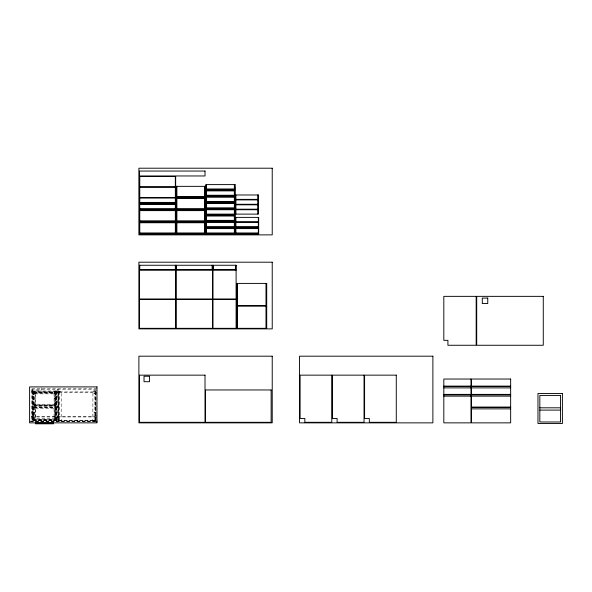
<?xml version="1.0" encoding="UTF-8"?>
<svg xmlns="http://www.w3.org/2000/svg" width="592" height="592" viewBox="0 0 592 592"><rect width="100%" height="100%" fill="white"/><g stroke="black" fill="none" stroke-linecap="round" stroke-linejoin="round"><path stroke-width="0.44" stroke-dasharray="2.96 2.22" d="M53.539 421.053L53.976 420.401M53.865 421.053L54.301 420.401M35.231 404.195L34.462 405.046L55.063 405.046L55.063 393.021L34.462 393.021L35.231 393.872L35.231 404.195L54.301 404.195L55.063 405.046M54.301 404.195L54.301 393.872L55.063 393.021M35.231 418.625L34.462 419.469L55.063 419.469L55.063 407.451L34.462 407.451L35.231 408.295L35.231 418.625L54.301 418.625L55.063 419.469M54.301 418.625L54.301 408.295L55.063 407.451M96.977 388.707L31.346 388.707L31.406 421.053M31.406 389.358L96.052 389.358L95.993 421.053M96.511 390.454L93.943 390.454L93.943 393.458L96.511 393.458M32.39 391.001L57.143 391.001M32.39 391.216L35.446 391.216L35.446 420.89L32.39 420.89M57.143 391.164L54.079 391.164L54.079 420.838L57.143 420.838M58.127 391.216L61.183 391.216L61.183 420.89L58.127 420.89M95.993 391.164L92.937 391.164L92.826 421.053M33.618 392.23L55.914 392.23L55.914 405.838L33.618 405.838M33.204 392.585L56.321 392.585M58.948 392.585L95.179 392.585M32.39 392.718L31.975 392.977M34.055 392.666L55.478 392.666M57.143 392.666L57.55 392.925L57.143 392.94M58.127 392.718L57.713 392.977M95.993 392.666L96.407 392.666M34.41 392.97L55.123 392.97L55.123 419.528L34.41 419.528L34.44 390.454L31.864 390.454L31.864 393.458L34.44 393.458M95.993 392.94L96.407 392.94M31.975 392.992L32.39 392.992M57.713 392.992L58.127 392.992M35.231 393.872L54.301 393.872M34.41 405.098L55.123 405.098M34.055 405.402L55.478 405.402M33.618 406.66L55.914 406.66L55.914 420.261M57.143 406.66L57.55 406.926L57.143 406.926M95.993 406.66L96.407 406.66M32.39 406.711L31.975 406.711L32.39 406.985M58.127 406.711L57.713 406.978L58.127 406.985M95.993 406.926L96.407 406.926M34.055 407.096L55.478 407.096M34.41 407.392L55.123 407.392M35.231 408.295L54.301 408.295M34.44 412.202L31.864 412.202L31.864 415.207L34.44 415.207M96.511 412.202L93.943 412.202L93.943 415.207L96.511 415.207M31.406 416.302L96.977 416.302M31.406 416.96L96.977 416.96M57.143 417.145L57.55 417.404M95.993 417.145L96.407 417.145M32.39 417.205L31.975 417.456L32.39 417.478M58.127 417.205L57.713 417.205L58.127 417.478M57.143 417.419L57.55 417.419M95.993 417.419L96.407 417.419M32.39 418.951L31.975 418.951L32.39 419.225M57.143 418.899L57.55 419.151M58.127 418.951L57.713 418.951L58.127 419.225M95.993 418.899L96.407 418.899M57.143 419.173L57.55 419.173M95.993 419.173L96.407 419.173M34.055 419.824L55.478 419.824M33.618 420.261L55.996 420.342M92.937 420.342L94.846 420.342M33.204 420.401L56.321 420.401M58.948 420.401L95.179 420.401M33.204 420.727L56.321 420.727M58.948 420.727L95.179 420.727M92.937 420.838L95.667 420.838M30.421 421.053L96.977 421.053M30.421 421.223L95.904 421.223M30.421 421.763L95.904 421.763M95.667 391.164L95.667 419.935M95.504 421.053L95.504 391.926L58.615 391.926L58.615 421.053M95.179 391.926L95.179 421.053M94.846 391.164L94.846 421.053M93.151 420.401L93.151 421.053M77.226 420.401L77.226 421.053M76.893 420.401L76.893 421.053M61.294 420.401L61.294 421.053M60.969 420.401L60.969 421.053M59.274 391.216L59.274 421.053M58.948 391.926L58.948 421.053M58.453 391.216L58.453 420.89M58.127 389.358L58.127 421.053M57.69 421.053L57.69 422.037M57.579 421.053L57.579 422.037M57.143 389.358L57.143 421.053M56.98 391.001L56.98 421.053M56.817 391.164L56.817 420.838M56.647 421.053L56.647 391.926L32.878 391.926L32.878 421.053M56.432 391.001L56.321 421.053M55.996 391.164L55.996 421.053M55.774 391.001L56.107 391.652L33.426 391.652L33.751 391.001M55.774 391.652L55.774 420.401M55.478 392.23L55.478 405.838M55.478 406.66L55.478 420.261M41.455 387.723L41.455 390.18L35.994 390.18L35.994 387.723M35.557 420.401L35.557 421.053M35.231 420.401L35.231 421.053M34.055 392.23L34.055 405.838M34.055 406.66L34.055 420.261M33.751 391.652L33.751 420.401M33.537 391.216L33.537 421.053M33.204 391.926L33.204 421.053M33.1 391.001L33.1 421.06M32.715 391.216L32.715 420.89M32.553 391.001L32.553 421.053M32.39 389.358L32.39 421.06"/><path stroke-width="0.89" d="M205.89 188.974L206.216 184.6M235.017 188.974L234.684 184.6M205.89 189.632L206.216 190.343M235.017 189.632L234.684 190.343M205.89 195.256L206.216 190.883M235.017 195.256L234.684 190.883M205.89 195.915L206.216 196.625M235.017 195.915L234.684 196.625M176.216 196.566L176.542 186.347M205.343 196.566L205.017 186.347M176.216 197.225L176.542 197.935M205.343 197.225L205.017 197.935M205.89 201.539L206.216 197.173M235.017 201.539L234.684 197.173M205.89 202.198L206.216 202.908M235.017 202.198L234.684 202.908M205.89 207.829L206.216 203.456M235.017 207.829L234.684 203.456M205.89 208.48L206.216 209.191M235.017 208.48L234.684 209.191M176.216 208.702L176.542 198.483M205.343 208.702L205.017 198.483M176.216 209.353L176.542 210.064M205.343 209.353L205.017 210.064M205.89 214.112L206.216 209.738M235.017 214.112L234.684 209.738M205.89 214.763L206.216 215.473M235.017 214.763L234.684 215.473M205.89 220.394L206.216 216.021M235.017 220.394L234.684 216.021M176.216 220.831L176.542 210.611M205.343 220.831L205.017 210.611M205.89 221.053L206.216 221.763M235.017 221.053L234.684 221.763M176.216 221.489L176.542 222.2M205.343 221.489L205.017 222.2M205.89 226.677L206.216 222.311M235.017 226.677L234.684 222.311M205.89 227.335L206.216 228.046M235.017 227.335L234.684 228.046M176.216 232.967L176.542 222.747M205.343 232.967L205.017 222.747M205.89 232.967L206.216 228.593M235.017 232.967L234.684 228.593M176.216 233.618L176.542 234.328M205.343 233.618L205.017 234.328M205.89 233.618L206.216 234.328M235.017 233.618L234.684 234.328M443.815 386.139L470.98 386.139M471.521 386.139L510.652 386.139M443.815 386.413L470.98 386.413M471.521 386.413L510.652 386.413M443.815 386.517L470.98 386.517M471.521 386.517L510.652 386.517M443.815 387.886L470.98 387.886M471.521 387.886L510.652 387.886M443.815 394.39L470.98 394.39M471.521 394.39L510.652 394.39M443.815 394.664L470.98 394.664M471.521 394.664L510.652 394.664M443.815 394.768L470.98 394.768M471.521 394.768L510.652 394.768M443.815 396.137L470.98 396.137M471.521 396.137L510.652 396.137M471.521 407.118L510.652 407.118M471.521 407.392L510.652 407.392M471.521 407.503L510.652 407.503M539.83 407.807L560.543 407.807M471.521 408.872L510.652 408.872M539.83 410.101L560.543 410.101M36.186 423.08L52.799 423.08M266.385 283.405L266.385 305.59M266.385 306.138L266.385 328.323M266.052 283.405L266.052 305.59M266.052 306.138L266.052 328.323M258.349 217.39L258.349 221.763M258.349 222.311L258.349 228.046M258.349 228.593L258.349 234.328M257.912 194.983L257.912 199.356M257.912 199.904L257.912 204.277M257.912 204.817L257.912 209.191M257.912 209.738L257.912 214.112M237.311 283.405L237.311 305.59M237.311 306.138L237.311 328.323M236.985 283.405L236.985 305.59M236.985 306.138L236.985 328.323M235.89 194.983L235.89 199.356M235.89 199.904L235.89 204.277M235.89 204.817L235.89 209.191M235.89 209.738L235.89 214.112M235.89 217.39L235.89 221.763M235.89 222.311L235.89 228.046M235.89 228.593L235.89 234.328M235.779 265.26L235.779 269.634M234.358 184.6L234.358 188.974L206.541 188.974L206.541 184.6M234.358 190.343L234.358 189.632L206.541 189.632L206.541 190.343M234.358 190.883L234.358 195.256L206.541 195.256L206.541 190.883M234.358 196.625L234.358 195.915L206.541 195.915L206.541 196.625M234.358 197.173L234.358 201.539L206.541 201.539L206.541 197.173M234.358 202.908L234.358 202.198L206.541 202.198L206.541 202.908M234.358 203.456L234.358 207.829L206.541 207.829L206.541 203.456M234.358 209.191L234.358 208.48L206.541 208.48L206.541 209.191M234.358 209.738L234.358 214.112L206.541 214.112L206.541 209.738M234.358 215.473L234.358 214.763L206.541 214.763L206.541 215.473M234.358 216.021L234.358 220.394L206.541 220.394L206.541 216.021M234.358 221.763L234.358 221.053L206.541 221.053L206.541 221.763M234.358 222.311L234.358 226.677L206.541 226.677L206.541 222.311M234.358 228.046L234.358 227.335L206.541 227.335L206.541 228.046M234.358 228.593L234.358 232.967L206.541 232.967L206.541 228.593M234.358 234.328L234.358 233.618L206.541 233.618L206.541 234.328M213.32 265.26L213.32 269.634M212.121 265.26L212.121 269.634M204.684 186.347L204.684 196.566L176.875 196.566L176.875 186.347M204.684 197.935L204.684 197.225L176.875 197.225L176.875 197.935M204.684 198.483L204.684 208.702L176.875 208.702L176.875 198.483M204.684 210.064L204.684 209.353L176.875 209.353L176.875 210.064M204.684 210.611L204.684 220.831L176.875 220.831L176.875 210.611M204.684 222.2L204.684 221.489L176.875 221.489L176.875 222.2M204.684 222.747L204.684 232.967L176.875 232.967L176.875 222.747M204.684 234.328L204.684 233.618L176.875 233.618L176.875 234.328M176.542 265.26L176.542 269.634M175.343 176.512L175.343 186.732M175.343 187.279L175.343 197.499M175.343 198.046L175.343 203.781M175.343 204.329L175.343 210.064M175.343 210.611L175.343 222.2M175.343 222.747L175.343 234.328M175.343 265.26L175.343 269.634M139.764 176.512L139.764 186.732M139.764 187.279L139.764 197.499M139.764 198.046L139.764 203.781M139.764 204.329L139.764 210.064M139.764 210.611L139.764 222.2M139.764 222.747L139.764 234.328M139.764 265.26L139.764 269.634M96.814 421.053L96.814 422.037M53.509 422.044L53.509 423.791L35.476 423.791L35.476 422.044M272.231 168.209L138.891 168.209L138.891 234.876L272.231 234.876L272.231 168.209M205.017 171.051L139.438 171.051L139.438 175.965L205.017 175.965L205.017 171.051M175.669 176.512L139.438 176.512L139.438 186.732L175.669 186.732L175.669 176.512M235.017 184.6L205.89 184.6L205.89 190.343L235.017 190.343L235.017 184.6M205.343 186.347L176.216 186.347L176.216 197.935L205.343 197.935L205.343 186.347M175.669 187.279L139.438 187.279L139.438 197.499L175.669 197.499L175.669 187.279M235.017 190.883L205.89 190.883L205.89 196.625L235.017 196.625L235.017 190.883M258.238 194.983L235.564 194.983L235.564 199.356L258.238 199.356L258.238 194.983M235.017 197.173L205.89 197.173L205.89 202.908L235.017 202.908L235.017 197.173M175.669 198.046L139.438 198.046L139.438 202.42L175.669 202.42L175.669 198.046M205.343 198.483L176.216 198.483L176.216 210.064L205.343 210.064L205.343 198.483M258.238 199.904L235.564 199.904L235.564 204.277L258.238 204.277L258.238 199.904M175.669 203.071L139.438 203.071L139.438 203.781L175.669 203.781L175.669 203.071M235.017 203.456L205.89 203.456L205.89 209.191L235.017 209.191L235.017 203.456M175.669 204.329L139.438 204.329L139.438 208.702L175.669 208.702L175.669 204.329M258.238 204.817L235.564 204.817L235.564 209.191L258.238 209.191L258.238 204.817M175.669 209.353L139.438 209.353L139.438 210.064L175.669 210.064L175.669 209.353M235.017 209.738L205.89 209.738L205.89 215.473L235.017 215.473L235.017 209.738M258.238 209.738L235.564 209.738L235.564 214.112L258.238 214.112L258.238 209.738M175.669 210.611L139.438 210.611L139.438 220.831L175.669 220.831L175.669 210.611M205.343 210.611L176.216 210.611L176.216 222.2L205.343 222.2L205.343 210.611M235.017 216.021L205.89 216.021L205.89 221.763L235.017 221.763L235.017 216.021M258.674 217.39L235.564 217.39L235.564 221.763L258.674 221.763L258.674 217.39M175.669 221.489L139.438 221.489L139.438 222.2L175.669 222.2L175.669 221.489M235.017 222.311L205.89 222.311L205.89 228.046L235.017 228.046L235.017 222.311M258.674 222.311L235.564 222.311L235.564 226.677L258.674 226.677L258.674 222.311M175.669 222.747L139.438 222.747L139.438 232.967L175.669 232.967L175.669 222.747M205.343 222.747L176.216 222.747L176.216 234.328L205.343 234.328L205.343 222.747M258.674 227.335L235.564 227.335L235.564 228.046L258.674 228.046L258.674 227.335M235.017 228.593L205.89 228.593L205.89 234.328L235.017 234.328L235.017 228.593M258.674 228.593L235.564 228.593L235.564 232.967L258.674 232.967L258.674 228.593M175.669 233.618L139.438 233.618L139.438 234.328L175.669 234.328L175.669 233.618M258.674 233.618L235.564 233.618L235.564 234.328L258.674 234.328L258.674 233.618M272.231 262.197L138.891 262.197L138.891 328.871L272.231 328.871L272.231 262.197M175.669 265.26L139.438 265.26L139.438 269.634L175.669 269.634L175.669 265.26M212.447 265.26L176.216 265.26L176.216 269.634L212.447 269.634L212.447 265.26M236.104 265.26L212.994 265.26L212.994 269.634L236.104 269.634L236.104 265.26M175.669 270.174L139.438 270.174L139.438 298.975L175.669 298.975L175.669 270.174M212.447 270.174L176.216 270.174L176.216 298.975L212.447 298.975L212.447 270.174M236.104 270.174L212.994 270.174L212.994 298.975L236.104 298.975L236.104 270.174M266.711 283.405L236.652 283.405L236.652 305.59L266.711 305.59L266.711 283.405M476.168 296.355L443.815 296.355L443.815 340.341L447.915 340.341L447.915 345.262L476.168 345.262L476.168 296.355M543.271 296.355L476.715 296.355L476.715 345.262L543.271 345.262L543.271 296.355M487.756 298.087L482.288 298.087L482.288 303.555L487.756 303.555L487.756 298.087M175.669 299.522L139.438 299.522L139.438 328.323L175.669 328.323L175.669 299.522M212.447 299.522L176.216 299.522L176.216 328.323L212.447 328.323L212.447 299.522M236.104 299.522L212.994 299.522L212.994 328.323L236.104 328.323L236.104 299.522M266.711 306.138L236.652 306.138L236.652 328.323L266.711 328.323L266.711 306.138M272.231 356.192L138.891 356.192L138.891 422.858L272.231 422.858L272.231 356.192M432.885 356.192L299.552 356.192L299.552 422.858L432.885 422.858L432.885 356.192M205.017 375.15L139.438 375.15L139.438 422.311L205.017 422.311L205.017 375.15M331.794 375.15L300.1 375.15L300.1 418.485L304.85 418.485L304.85 422.311L331.794 422.311L331.794 375.15M364.036 375.15L332.341 375.15L332.341 418.485L337.092 418.485L337.092 422.311L364.036 422.311L364.036 375.15M396.277 375.15L364.583 375.15L364.583 418.485L369.334 418.485L369.334 422.311L396.277 422.311L396.277 375.15M149.495 376.246L144.026 376.246L144.026 381.707L149.495 381.707L149.495 376.246M470.98 379.035L443.815 379.035L443.815 422.858L470.98 422.858L470.98 379.035M510.652 379.035L471.521 379.035L471.521 422.858L510.652 422.858L510.652 379.035M96.977 386.902L29.6 386.902L29.6 422.858L96.977 422.858L96.977 386.902M271.136 389.965L205.557 389.965L205.557 422.311L271.136 422.311L271.136 389.965M562.4 393.458L537.973 393.458L537.973 423.517L562.4 423.517L562.4 393.458M560.543 395.426L539.83 395.426L539.83 421.985L560.543 421.985L560.543 395.426"/></g></svg>
